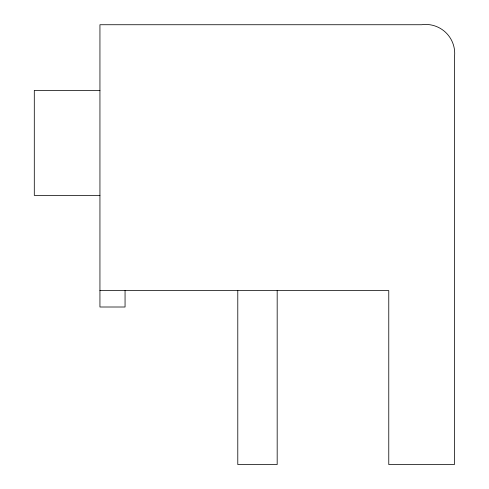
<?xml version="1.0" encoding="UTF-8"?>
<svg xmlns="http://www.w3.org/2000/svg" width="489" height="489" viewBox="0 0 489 489"><rect width="100%" height="100%" fill="white"/><g stroke="black" fill="none" stroke-linecap="round" stroke-linejoin="round"><path stroke-width="0.73" d="M99.939 90.386L34.297 90.386L34.297 195.411L99.939 195.411M99.939 290.594L388.773 290.594L388.773 464.55L454.415 464.55L454.415 57.561A29.01 29.01 0 0 0 421.591 24.737L99.939 24.737L99.939 307.006L125.056 307.006L125.056 290.594M277.177 290.594L277.177 464.55L237.788 464.55L237.788 290.594"/></g></svg>
